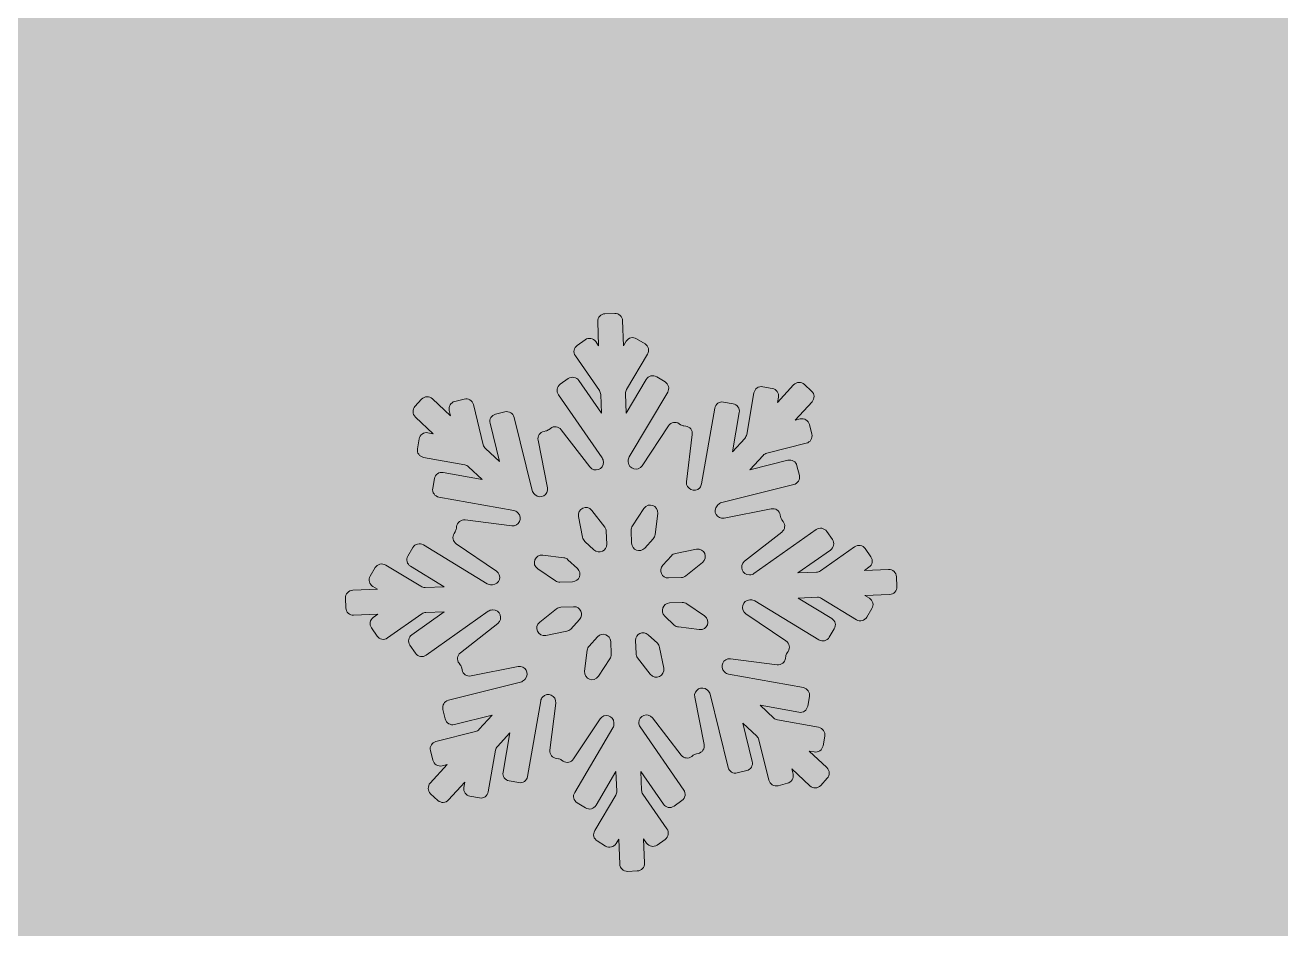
# Model space of a CAD drawing. Header units: millimetres. Extents: x 40 to 178, y -117 to -19.
# Drawn here: x 132.7 to 145, y -54.45 to -45.59 of the extents above; entities that cross this region are included whole.
import ezdxf

# ---------------------------------------------------------------- set-up
doc = ezdxf.new("R2010")
doc.units = ezdxf.units.MM
doc.header["$MEASUREMENT"] = 0
doc.layers.add('engraving', color=7, linetype='Continuous')
doc.layers.add('Layer 1', color=7, linetype='Continuous')

msp = doc.modelspace()

# ---------------------------------------------------------------- hatches: boundary and pattern name
at = {"layer": 'Layer 1'}
h = msp.add_hatch(color=2, dxfattribs=at)
h.dxf.hatch_style = 2
edge = h.paths.add_edge_path()
edge.add_spline(control_points=[(176.295, -54.742), (174.611, -49.888), (172.008, -45.798), (168.485, -42.469), (164.962, -39.142), (160.655, -36.597), (155.566, -34.835), (152.745, -33.859), (149.792, -33.154), (146.708, -32.719), (145.947, -31.249), (144.465, -30.207), (142.735, -30.075), (144.24, -28.96), (145.22, -27.176), (145.22, -25.16), (145.22, -21.779), (142.479, -19.039), (139.099, -19.039), (135.719, -19.039), (132.978, -21.779), (132.978, -25.16), (132.978, -27.176), (133.958, -28.96), (135.463, -30.075), (133.947, -30.191), (132.623, -31.005), (131.805, -32.192), (131.805, -32.192), (114.341, -32.192), (114.341, -32.192), (114.341, -32.192), (114.341, -117.341), (114.341, -117.341), (114.341, -117.341), (139.006, -117.341), (139.006, -117.341), (139.006, -117.341), (139.006, -99.49), (139.006, -99.49), (143.625, -100.194), (148.088, -99.98), (152.395, -98.844), (156.7, -97.709), (160.595, -95.869), (164.08, -93.324), (167.563, -90.78), (170.481, -87.609), (172.83, -83.81), (175.179, -80.013), (176.706, -75.806), (177.411, -71.185), (178.351, -65.077), (177.978, -59.598), (176.295, -54.742)], knot_values=[0, 0, 0, 0, 1, 1, 1, 2, 2, 2, 3, 3, 3, 4, 4, 4, 5, 5, 5, 6, 6, 6, 7, 7, 7, 8, 8, 8, 9, 9, 9, 10, 10, 10, 11, 11, 11, 12, 12, 12, 13, 13, 13, 14, 14, 14, 15, 15, 15, 16, 16, 16, 17, 17, 17, 18, 18, 18, 18], degree=3, periodic=1)
edge = h.paths.add_edge_path()
edge.add_spline(control_points=[(135.292, -25.16), (135.292, -23.06), (137, -21.352), (139.099, -21.352), (141.198, -21.352), (142.906, -23.06), (142.906, -25.16), (142.906, -27.259), (141.198, -28.967), (139.099, -28.967), (137, -28.967), (135.292, -27.259), (135.292, -25.16)], knot_values=[0, 0, 0, 0, 1, 1, 1, 2, 2, 2, 3, 3, 3, 4, 4, 4, 4], degree=3, periodic=1)
edge = h.paths.add_edge_path()
edge.add_spline(control_points=[(150.398, -71.83), (148.831, -73.436), (146.913, -74.238), (144.644, -74.238), (144.644, -74.238), (139.006, -74.238), (139.006, -74.238), (139.006, -74.238), (139.006, -57.913), (139.006, -57.913), (139.006, -57.913), (144.644, -57.913), (144.644, -57.913), (146.913, -57.913), (148.831, -58.697), (150.398, -60.262), (151.963, -61.829), (152.746, -63.747), (152.746, -66.017), (152.746, -68.289), (151.963, -70.227), (150.398, -71.83)], knot_values=[0, 0, 0, 0, 1, 1, 1, 2, 2, 2, 3, 3, 3, 4, 4, 4, 5, 5, 5, 6, 6, 6, 7, 7, 7, 7], degree=3, periodic=1)

# ---------------------------------------------------------------- linework, layer by layer
at = {"layer": 'engraving', "lineweight": 0}
for points, knots in [([(141.234, -50.997), (141.232, -50.956), (141.198, -50.924), (141.157, -50.926), (141.157, -50.926), (140.921, -50.935), (140.921, -50.935), (140.921, -50.935), (140.965, -50.904), (140.965, -50.904), (140.998, -50.881), (141.006, -50.835), (140.983, -50.801), (140.983, -50.801), (140.928, -50.722), (140.928, -50.722), (140.905, -50.688), (140.858, -50.68), (140.824, -50.704), (140.824, -50.704), (140.49, -50.94), (140.49, -50.94), (140.478, -50.948), (140.464, -50.953), (140.45, -50.953), (140.45, -50.953), (140.269, -50.96), (140.269, -50.96), (140.269, -50.96), (140.588, -50.736), (140.588, -50.736), (140.621, -50.712), (140.629, -50.666), (140.606, -50.633), (140.606, -50.633), (140.551, -50.553), (140.551, -50.553), (140.527, -50.52), (140.481, -50.511), (140.447, -50.535), (140.447, -50.535), (139.838, -50.965), (139.838, -50.965), (139.827, -50.973), (139.813, -50.978), (139.798, -50.979), (139.798, -50.979), (139.795, -50.979), (139.795, -50.979), (139.723, -50.982), (139.69, -50.891), (139.746, -50.846), (139.746, -50.846), (140.111, -50.559), (140.111, -50.559), (140.143, -50.534), (140.149, -50.488), (140.124, -50.455), (140.124, -50.455), (140.112, -50.44), (140.112, -50.44), (140.106, -50.431), (140.101, -50.42), (140.098, -50.409), (140.098, -50.409), (140.095, -50.391), (140.095, -50.391), (140.087, -50.35), (140.048, -50.324), (140.008, -50.332), (140.008, -50.332), (139.547, -50.424), (139.547, -50.424), (139.476, -50.438), (139.429, -50.354), (139.477, -50.301), (139.477, -50.301), (139.485, -50.293), (139.485, -50.293), (139.495, -50.282), (139.508, -50.275), (139.522, -50.271), (139.522, -50.271), (140.229, -50.094), (140.229, -50.094), (140.268, -50.084), (140.292, -50.044), (140.283, -50.004), (140.283, -50.004), (140.259, -49.91), (140.259, -49.91), (140.25, -49.87), (140.209, -49.846), (140.169, -49.856), (140.169, -49.856), (139.799, -49.949), (139.799, -49.949), (139.799, -49.949), (139.927, -49.809), (139.927, -49.809), (139.937, -49.798), (139.949, -49.791), (139.963, -49.787), (139.963, -49.787), (140.351, -49.69), (140.351, -49.69), (140.39, -49.68), (140.415, -49.64), (140.405, -49.6), (140.405, -49.6), (140.381, -49.506), (140.381, -49.506), (140.372, -49.466), (140.331, -49.442), (140.292, -49.452), (140.292, -49.452), (140.241, -49.465), (140.241, -49.465), (140.241, -49.465), (140.407, -49.283), (140.407, -49.283), (140.434, -49.253), (140.433, -49.206), (140.403, -49.179), (140.403, -49.179), (140.333, -49.113), (140.333, -49.113), (140.302, -49.085), (140.255, -49.087), (140.227, -49.117), (140.227, -49.117), (140.069, -49.291), (140.069, -49.291), (140.069, -49.291), (140.078, -49.239), (140.078, -49.239), (140.085, -49.199), (140.058, -49.16), (140.018, -49.153), (140.018, -49.153), (139.924, -49.136), (139.924, -49.136), (139.883, -49.129), (139.845, -49.156), (139.838, -49.196), (139.838, -49.196), (139.767, -49.604), (139.767, -49.604), (139.764, -49.618), (139.758, -49.631), (139.748, -49.642), (139.748, -49.642), (139.627, -49.775), (139.627, -49.775), (139.627, -49.775), (139.694, -49.389), (139.694, -49.389), (139.701, -49.349), (139.674, -49.311), (139.634, -49.304), (139.634, -49.304), (139.54, -49.287), (139.54, -49.287), (139.5, -49.279), (139.461, -49.306), (139.454, -49.347), (139.454, -49.347), (139.325, -50.088), (139.325, -50.088), (139.322, -50.102), (139.316, -50.115), (139.307, -50.126), (139.307, -50.126), (139.307, -50.126), (139.307, -50.126), (139.258, -50.179), (139.169, -50.138), (139.178, -50.067), (139.178, -50.067), (139.234, -49.605), (139.234, -49.605), (139.239, -49.564), (139.211, -49.527), (139.17, -49.522), (139.17, -49.522), (139.152, -49.52), (139.152, -49.52), (139.141, -49.519), (139.13, -49.514), (139.12, -49.508), (139.12, -49.508), (139.105, -49.498), (139.105, -49.498), (139.071, -49.475), (139.025, -49.484), (139.002, -49.518), (139.002, -49.518), (138.743, -49.91), (138.743, -49.91), (138.703, -49.97), (138.61, -49.944), (138.607, -49.872), (138.607, -49.872), (138.607, -49.864), (138.607, -49.864), (138.606, -49.85), (138.61, -49.836), (138.617, -49.823), (138.617, -49.823), (138.993, -49.19), (138.993, -49.19), (139.013, -49.155), (139.002, -49.11), (138.967, -49.089), (138.967, -49.089), (138.886, -49.039), (138.886, -49.039), (138.85, -49.018), (138.804, -49.029), (138.783, -49.065), (138.783, -49.065), (138.588, -49.394), (138.588, -49.394), (138.588, -49.394), (138.58, -49.205), (138.58, -49.205), (138.58, -49.19), (138.583, -49.176), (138.591, -49.164), (138.591, -49.164), (138.796, -48.817), (138.796, -48.817), (138.817, -48.782), (138.806, -48.737), (138.771, -48.715), (138.771, -48.715), (138.689, -48.666), (138.689, -48.666), (138.654, -48.644), (138.608, -48.655), (138.587, -48.691), (138.587, -48.691), (138.561, -48.735), (138.561, -48.735), (138.561, -48.735), (138.551, -48.489), (138.551, -48.489), (138.55, -48.448), (138.515, -48.416), (138.474, -48.418), (138.474, -48.418), (138.379, -48.421), (138.379, -48.421), (138.338, -48.423), (138.306, -48.457), (138.308, -48.498), (138.308, -48.498), (138.317, -48.736), (138.317, -48.736), (138.317, -48.736), (138.289, -48.694), (138.289, -48.694), (138.265, -48.66), (138.219, -48.652), (138.185, -48.676), (138.185, -48.676), (138.107, -48.731), (138.107, -48.731), (138.074, -48.754), (138.065, -48.8), (138.089, -48.833), (138.089, -48.833), (138.324, -49.174), (138.324, -49.174), (138.332, -49.185), (138.336, -49.199), (138.337, -49.213), (138.337, -49.213), (138.344, -49.395), (138.344, -49.395), (138.344, -49.395), (138.123, -49.075), (138.123, -49.075), (138.1, -49.041), (138.053, -49.033), (138.019, -49.057), (138.019, -49.057), (137.941, -49.112), (137.941, -49.112), (137.908, -49.135), (137.9, -49.181), (137.923, -49.215), (137.923, -49.215), (138.35, -49.833), (138.35, -49.833), (138.358, -49.845), (138.363, -49.858), (138.364, -49.872), (138.364, -49.872), (138.364, -49.874), (138.364, -49.874), (138.366, -49.946), (138.275, -49.979), (138.231, -49.922), (138.231, -49.922), (137.95, -49.557), (137.95, -49.557), (137.924, -49.524), (137.877, -49.518), (137.845, -49.544), (137.845, -49.544), (137.831, -49.555), (137.831, -49.555), (137.822, -49.562), (137.811, -49.567), (137.8, -49.569), (137.8, -49.569), (137.782, -49.573), (137.782, -49.573), (137.742, -49.581), (137.716, -49.619), (137.724, -49.66), (137.724, -49.66), (137.816, -50.125), (137.816, -50.125), (137.83, -50.195), (137.745, -50.243), (137.692, -50.193), (137.692, -50.193), (137.688, -50.189), (137.688, -50.189), (137.677, -50.179), (137.67, -50.167), (137.667, -50.153), (137.667, -50.153), (137.489, -49.436), (137.489, -49.436), (137.479, -49.396), (137.439, -49.372), (137.399, -49.382), (137.399, -49.382), (137.307, -49.405), (137.307, -49.405), (137.267, -49.415), (137.243, -49.455), (137.253, -49.494), (137.253, -49.494), (137.346, -49.869), (137.346, -49.869), (137.346, -49.869), (137.208, -49.741), (137.208, -49.741), (137.198, -49.731), (137.191, -49.718), (137.187, -49.704), (137.187, -49.704), (137.09, -49.311), (137.09, -49.311), (137.08, -49.271), (137.04, -49.247), (137, -49.257), (137, -49.257), (136.907, -49.28), (136.907, -49.28), (136.868, -49.29), (136.844, -49.33), (136.854, -49.37), (136.854, -49.37), (136.866, -49.421), (136.866, -49.421), (136.866, -49.421), (136.688, -49.254), (136.688, -49.254), (136.658, -49.226), (136.61, -49.228), (136.583, -49.258), (136.583, -49.258), (136.518, -49.329), (136.518, -49.329), (136.491, -49.359), (136.492, -49.406), (136.522, -49.433), (136.522, -49.433), (136.696, -49.596), (136.696, -49.596), (136.696, -49.596), (136.645, -49.587), (136.645, -49.587), (136.605, -49.58), (136.566, -49.607), (136.559, -49.647), (136.559, -49.647), (136.542, -49.743), (136.542, -49.743), (136.535, -49.783), (136.562, -49.821), (136.602, -49.828), (136.602, -49.828), (137.005, -49.901), (137.005, -49.901), (137.019, -49.904), (137.032, -49.91), (137.042, -49.92), (137.042, -49.92), (137.176, -50.045), (137.176, -50.045), (137.176, -50.045), (136.795, -49.976), (136.795, -49.976), (136.754, -49.968), (136.716, -49.995), (136.709, -50.036), (136.709, -50.036), (136.692, -50.131), (136.692, -50.131), (136.685, -50.171), (136.712, -50.21), (136.752, -50.217), (136.752, -50.217), (137.485, -50.349), (137.485, -50.349), (137.499, -50.352), (137.512, -50.359), (137.522, -50.368), (137.522, -50.368), (137.525, -50.371), (137.525, -50.371), (137.578, -50.421), (137.537, -50.508), (137.465, -50.499), (137.465, -50.499), (137.009, -50.441), (137.009, -50.441), (136.968, -50.436), (136.931, -50.465), (136.926, -50.506), (136.926, -50.506), (136.924, -50.524), (136.924, -50.524), (136.922, -50.536), (136.918, -50.547), (136.912, -50.556), (136.912, -50.556), (136.902, -50.572), (136.902, -50.572), (136.879, -50.606), (136.888, -50.652), (136.922, -50.674), (136.922, -50.674), (137.315, -50.941), (137.315, -50.941), (137.374, -50.981), (137.348, -51.074), (137.276, -51.076), (137.276, -51.076), (137.267, -51.077), (137.267, -51.077), (137.252, -51.077), (137.238, -51.074), (137.226, -51.066), (137.226, -51.066), (136.6, -50.685), (136.6, -50.685), (136.565, -50.664), (136.519, -50.675), (136.498, -50.711), (136.498, -50.711), (136.449, -50.794), (136.449, -50.794), (136.428, -50.828), (136.44, -50.874), (136.474, -50.895), (136.474, -50.895), (136.803, -51.095), (136.803, -51.095), (136.803, -51.095), (136.616, -51.102), (136.616, -51.102), (136.601, -51.103), (136.587, -51.099), (136.574, -51.091), (136.574, -51.091), (136.232, -50.883), (136.232, -50.883), (136.196, -50.861), (136.15, -50.873), (136.129, -50.908), (136.129, -50.908), (136.08, -50.991), (136.08, -50.991), (136.059, -51.026), (136.071, -51.071), (136.105, -51.092), (136.105, -51.092), (136.151, -51.12), (136.151, -51.12), (136.151, -51.12), (135.908, -51.129), (135.908, -51.129), (135.867, -51.131), (135.835, -51.166), (135.836, -51.207), (135.836, -51.207), (135.84, -51.303), (135.84, -51.303), (135.842, -51.344), (135.876, -51.376), (135.917, -51.375), (135.917, -51.375), (136.153, -51.365), (136.153, -51.365), (136.153, -51.365), (136.109, -51.396), (136.109, -51.396), (136.076, -51.42), (136.068, -51.466), (136.091, -51.499), (136.091, -51.499), (136.146, -51.578), (136.146, -51.578), (136.17, -51.612), (136.216, -51.621), (136.25, -51.597), (136.25, -51.597), (136.584, -51.361), (136.584, -51.361), (136.596, -51.352), (136.61, -51.348), (136.624, -51.347), (136.624, -51.347), (136.805, -51.34), (136.805, -51.34), (136.805, -51.34), (136.487, -51.565), (136.487, -51.565), (136.453, -51.588), (136.445, -51.634), (136.468, -51.667), (136.468, -51.667), (136.523, -51.747), (136.523, -51.747), (136.547, -51.781), (136.593, -51.789), (136.627, -51.765), (136.627, -51.765), (137.236, -51.335), (137.236, -51.335), (137.248, -51.327), (137.261, -51.322), (137.276, -51.322), (137.276, -51.322), (137.279, -51.322), (137.279, -51.322), (137.351, -51.319), (137.384, -51.41), (137.328, -51.454), (137.328, -51.454), (136.963, -51.742), (136.963, -51.742), (136.931, -51.767), (136.925, -51.813), (136.95, -51.845), (136.95, -51.845), (136.962, -51.86), (136.962, -51.86), (136.969, -51.869), (136.973, -51.88), (136.976, -51.891), (136.976, -51.891), (136.979, -51.91), (136.979, -51.91), (136.987, -51.95), (137.026, -51.976), (137.067, -51.968), (137.067, -51.968), (137.528, -51.876), (137.528, -51.876), (137.598, -51.862), (137.645, -51.946), (137.597, -51.999), (137.597, -51.999), (137.589, -52.007), (137.589, -52.007), (137.579, -52.018), (137.567, -52.026), (137.553, -52.029), (137.553, -52.029), (136.845, -52.207), (136.845, -52.207), (136.806, -52.217), (136.782, -52.257), (136.792, -52.296), (136.792, -52.296), (136.815, -52.39), (136.815, -52.39), (136.825, -52.43), (136.865, -52.455), (136.905, -52.445), (136.905, -52.445), (137.275, -52.352), (137.275, -52.352), (137.275, -52.352), (137.147, -52.491), (137.147, -52.491), (137.138, -52.502), (137.125, -52.51), (137.111, -52.513), (137.111, -52.513), (136.723, -52.611), (136.723, -52.611), (136.684, -52.621), (136.66, -52.661), (136.669, -52.7), (136.669, -52.7), (136.693, -52.794), (136.693, -52.794), (136.702, -52.834), (136.743, -52.858), (136.783, -52.849), (136.783, -52.849), (136.833, -52.836), (136.833, -52.836), (136.833, -52.836), (136.667, -53.018), (136.667, -53.018), (136.64, -53.048), (136.642, -53.094), (136.671, -53.122), (136.671, -53.122), (136.742, -53.188), (136.742, -53.188), (136.772, -53.216), (136.819, -53.214), (136.847, -53.183), (136.847, -53.183), (137.006, -53.009), (137.006, -53.009), (137.006, -53.009), (136.997, -53.062), (136.997, -53.062), (136.99, -53.102), (137.016, -53.14), (137.056, -53.147), (137.056, -53.147), (137.15, -53.164), (137.15, -53.164), (137.191, -53.172), (137.229, -53.144), (137.236, -53.104), (137.236, -53.104), (137.307, -52.696), (137.307, -52.696), (137.31, -52.682), (137.316, -52.669), (137.326, -52.659), (137.326, -52.659), (137.447, -52.525), (137.447, -52.525), (137.447, -52.525), (137.38, -52.911), (137.38, -52.911), (137.373, -52.951), (137.4, -52.99), (137.44, -52.997), (137.44, -52.997), (137.534, -53.014), (137.534, -53.014), (137.574, -53.021), (137.613, -52.994), (137.62, -52.954), (137.62, -52.954), (137.749, -52.212), (137.749, -52.212), (137.752, -52.198), (137.758, -52.185), (137.768, -52.175), (137.768, -52.175), (137.768, -52.175), (137.768, -52.175), (137.816, -52.121), (137.905, -52.162), (137.896, -52.234), (137.896, -52.234), (137.84, -52.696), (137.84, -52.696), (137.835, -52.736), (137.864, -52.773), (137.904, -52.778), (137.904, -52.778), (137.922, -52.78), (137.922, -52.78), (137.933, -52.782), (137.944, -52.786), (137.954, -52.793), (137.954, -52.793), (137.969, -52.803), (137.969, -52.803), (138.003, -52.826), (138.049, -52.817), (138.072, -52.782), (138.072, -52.782), (138.331, -52.39), (138.331, -52.39), (138.371, -52.33), (138.464, -52.356), (138.467, -52.428), (138.467, -52.428), (138.467, -52.437), (138.467, -52.437), (138.468, -52.451), (138.464, -52.465), (138.457, -52.477), (138.457, -52.477), (138.082, -53.11), (138.082, -53.11), (138.061, -53.145), (138.072, -53.19), (138.107, -53.211), (138.107, -53.211), (138.189, -53.261), (138.189, -53.261), (138.224, -53.283), (138.27, -53.271), (138.291, -53.236), (138.291, -53.236), (138.486, -52.906), (138.486, -52.906), (138.486, -52.906), (138.494, -53.096), (138.494, -53.096), (138.495, -53.11), (138.491, -53.124), (138.484, -53.137), (138.484, -53.137), (138.278, -53.484), (138.278, -53.484), (138.257, -53.519), (138.268, -53.564), (138.303, -53.585), (138.303, -53.585), (138.385, -53.635), (138.385, -53.635), (138.42, -53.656), (138.466, -53.645), (138.487, -53.609), (138.487, -53.609), (138.513, -53.566), (138.513, -53.566), (138.513, -53.566), (138.523, -53.812), (138.523, -53.812), (138.525, -53.852), (138.559, -53.884), (138.6, -53.883), (138.6, -53.883), (138.695, -53.879), (138.695, -53.879), (138.736, -53.877), (138.768, -53.843), (138.766, -53.802), (138.766, -53.802), (138.757, -53.565), (138.757, -53.565), (138.757, -53.565), (138.786, -53.606), (138.786, -53.606), (138.809, -53.64), (138.856, -53.649), (138.889, -53.625), (138.889, -53.625), (138.967, -53.57), (138.967, -53.57), (139.001, -53.546), (139.009, -53.5), (138.986, -53.467), (138.986, -53.467), (138.75, -53.127), (138.75, -53.127), (138.742, -53.115), (138.738, -53.102), (138.737, -53.087), (138.737, -53.087), (138.73, -52.905), (138.73, -52.905), (138.73, -52.905), (138.951, -53.225), (138.951, -53.225), (138.975, -53.259), (139.021, -53.268), (139.055, -53.244), (139.055, -53.244), (139.133, -53.189), (139.133, -53.189), (139.166, -53.165), (139.174, -53.119), (139.151, -53.086), (139.151, -53.086), (138.724, -52.467), (138.724, -52.467), (138.716, -52.456), (138.711, -52.442), (138.711, -52.428), (138.711, -52.428), (138.711, -52.427), (138.711, -52.427), (138.708, -52.355), (138.799, -52.322), (138.843, -52.379), (138.843, -52.379), (139.125, -52.744), (139.125, -52.744), (139.15, -52.777), (139.197, -52.782), (139.229, -52.757), (139.229, -52.757), (139.243, -52.746), (139.243, -52.746), (139.252, -52.739), (139.263, -52.734), (139.274, -52.731), (139.274, -52.731), (139.292, -52.728), (139.292, -52.728), (139.332, -52.72), (139.358, -52.681), (139.35, -52.641), (139.35, -52.641), (139.258, -52.176), (139.258, -52.176), (139.244, -52.105), (139.329, -52.058), (139.382, -52.107), (139.382, -52.107), (139.386, -52.111), (139.386, -52.111), (139.397, -52.121), (139.404, -52.134), (139.408, -52.148), (139.408, -52.148), (139.585, -52.865), (139.585, -52.865), (139.595, -52.905), (139.635, -52.929), (139.675, -52.919), (139.675, -52.919), (139.767, -52.896), (139.767, -52.896), (139.807, -52.886), (139.831, -52.846), (139.821, -52.806), (139.821, -52.806), (139.729, -52.431), (139.729, -52.431), (139.729, -52.431), (139.866, -52.56), (139.866, -52.56), (139.876, -52.569), (139.884, -52.582), (139.887, -52.596), (139.887, -52.596), (139.984, -52.989), (139.984, -52.989), (139.994, -53.029), (140.035, -53.054), (140.074, -53.044), (140.074, -53.044), (140.167, -53.02), (140.167, -53.02), (140.206, -53.01), (140.231, -52.97), (140.221, -52.931), (140.221, -52.931), (140.208, -52.88), (140.208, -52.88), (140.208, -52.88), (140.386, -53.046), (140.386, -53.046), (140.416, -53.074), (140.464, -53.073), (140.492, -53.042), (140.492, -53.042), (140.556, -52.971), (140.556, -52.971), (140.584, -52.941), (140.582, -52.895), (140.552, -52.867), (140.552, -52.867), (140.378, -52.704), (140.378, -52.704), (140.378, -52.704), (140.429, -52.713), (140.429, -52.713), (140.469, -52.721), (140.508, -52.694), (140.515, -52.653), (140.515, -52.653), (140.532, -52.558), (140.532, -52.558), (140.539, -52.518), (140.512, -52.479), (140.472, -52.472), (140.472, -52.472), (140.069, -52.399), (140.069, -52.399), (140.055, -52.397), (140.042, -52.39), (140.032, -52.381), (140.032, -52.381), (139.898, -52.256), (139.898, -52.256), (139.898, -52.256), (140.279, -52.325), (140.279, -52.325), (140.32, -52.332), (140.358, -52.305), (140.365, -52.264), (140.365, -52.264), (140.382, -52.169), (140.382, -52.169), (140.389, -52.129), (140.362, -52.091), (140.322, -52.083), (140.322, -52.083), (139.59, -51.951), (139.59, -51.951), (139.576, -51.948), (139.563, -51.942), (139.552, -51.932), (139.552, -51.932), (139.549, -51.929), (139.549, -51.929), (139.496, -51.88), (139.537, -51.792), (139.609, -51.801), (139.609, -51.801), (140.065, -51.859), (140.065, -51.859), (140.106, -51.864), (140.143, -51.835), (140.148, -51.795), (140.148, -51.795), (140.15, -51.776), (140.15, -51.776), (140.152, -51.765), (140.156, -51.754), (140.162, -51.744), (140.162, -51.744), (140.173, -51.728), (140.173, -51.728), (140.195, -51.694), (140.186, -51.649), (140.152, -51.626), (140.152, -51.626), (139.759, -51.36), (139.759, -51.36), (139.7, -51.319), (139.726, -51.227), (139.798, -51.224), (139.798, -51.224), (139.807, -51.224), (139.807, -51.224), (139.822, -51.223), (139.836, -51.227), (139.848, -51.234), (139.848, -51.234), (140.474, -51.615), (140.474, -51.615), (140.509, -51.637), (140.555, -51.625), (140.576, -51.59), (140.576, -51.59), (140.625, -51.507), (140.625, -51.507), (140.646, -51.472), (140.635, -51.427), (140.6, -51.406), (140.6, -51.406), (140.271, -51.206), (140.271, -51.206), (140.271, -51.206), (140.459, -51.198), (140.459, -51.198), (140.473, -51.198), (140.488, -51.202), (140.5, -51.209), (140.5, -51.209), (140.842, -51.418), (140.842, -51.418), (140.878, -51.439), (140.924, -51.428), (140.945, -51.392), (140.945, -51.392), (140.994, -51.309), (140.994, -51.309), (141.015, -51.275), (141.003, -51.229), (140.969, -51.208), (140.969, -51.208), (140.923, -51.18), (140.923, -51.18), (140.923, -51.18), (141.167, -51.171), (141.167, -51.171), (141.208, -51.169), (141.239, -51.135), (141.238, -51.094), (141.238, -51.094), (141.234, -50.997), (141.234, -50.997)], [0, 0, 0, 0, 1, 1, 1, 2, 2, 2, 3, 3, 3, 4, 4, 4, 5, 5, 5, 6, 6, 6, 7, 7, 7, 8, 8, 8, 9, 9, 9, 10, 10, 10, 11, 11, 11, 12, 12, 12, 13, 13, 13, 14, 14, 14, 15, 15, 15, 16, 16, 16, 17, 17, 17, 18, 18, 18, 19, 19, 19, 20, 20, 20, 21, 21, 21, 22, 22, 22, 23, 23, 23, 24, 24, 24, 25, 25, 25, 26, 26, 26, 27, 27, 27, 28, 28, 28, 29, 29, 29, 30, 30, 30, 31, 31, 31, 32, 32, 32, 33, 33, 33, 34, 34, 34, 35, 35, 35, 36, 36, 36, 37, 37, 37, 38, 38, 38, 39, 39, 39, 40, 40, 40, 41, 41, 41, 42, 42, 42, 43, 43, 43, 44, 44, 44, 45, 45, 45, 46, 46, 46, 47, 47, 47, 48, 48, 48, 49, 49, 49, 50, 50, 50, 51, 51, 51, 52, 52, 52, 53, 53, 53, 54, 54, 54, 55, 55, 55, 56, 56, 56, 57, 57, 57, 58, 58, 58, 59, 59, 59, 60, 60, 60, 61, 61, 61, 62, 62, 62, 63, 63, 63, 64, 64, 64, 65, 65, 65, 66, 66, 66, 67, 67, 67, 68, 68, 68, 69, 69, 69, 70, 70, 70, 71, 71, 71, 72, 72, 72, 73, 73, 73, 74, 74, 74, 75, 75, 75, 76, 76, 76, 77, 77, 77, 78, 78, 78, 79, 79, 79, 80, 80, 80, 81, 81, 81, 82, 82, 82, 83, 83, 83, 84, 84, 84, 85, 85, 85, 86, 86, 86, 87, 87, 87, 88, 88, 88, 89, 89, 89, 90, 90, 90, 91, 91, 91, 92, 92, 92, 93, 93, 93, 94, 94, 94, 95, 95, 95, 96, 96, 96, 97, 97, 97, 98, 98, 98, 99, 99, 99, 100, 100, 100, 101, 101, 101, 102, 102, 102, 103, 103, 103, 104, 104, 104, 105, 105, 105, 106, 106, 106, 107, 107, 107, 108, 108, 108, 109, 109, 109, 110, 110, 110, 111, 111, 111, 112, 112, 112, 113, 113, 113, 114, 114, 114, 115, 115, 115, 116, 116, 116, 117, 117, 117, 118, 118, 118, 119, 119, 119, 120, 120, 120, 121, 121, 121, 122, 122, 122, 123, 123, 123, 124, 124, 124, 125, 125, 125, 126, 126, 126, 127, 127, 127, 128, 128, 128, 129, 129, 129, 130, 130, 130, 131, 131, 131, 132, 132, 132, 133, 133, 133, 134, 134, 134, 135, 135, 135, 136, 136, 136, 137, 137, 137, 138, 138, 138, 139, 139, 139, 140, 140, 140, 141, 141, 141, 142, 142, 142, 143, 143, 143, 144, 144, 144, 145, 145, 145, 146, 146, 146, 147, 147, 147, 148, 148, 148, 149, 149, 149, 150, 150, 150, 151, 151, 151, 152, 152, 152, 153, 153, 153, 154, 154, 154, 155, 155, 155, 156, 156, 156, 157, 157, 157, 158, 158, 158, 159, 159, 159, 160, 160, 160, 161, 161, 161, 162, 162, 162, 163, 163, 163, 164, 164, 164, 165, 165, 165, 166, 166, 166, 167, 167, 167, 168, 168, 168, 169, 169, 169, 170, 170, 170, 171, 171, 171, 172, 172, 172, 173, 173, 173, 174, 174, 174, 175, 175, 175, 176, 176, 176, 177, 177, 177, 178, 178, 178, 179, 179, 179, 180, 180, 180, 181, 181, 181, 182, 182, 182, 183, 183, 183, 184, 184, 184, 185, 185, 185, 186, 186, 186, 187, 187, 187, 188, 188, 188, 189, 189, 189, 190, 190, 190, 191, 191, 191, 192, 192, 192, 193, 193, 193, 194, 194, 194, 195, 195, 195, 196, 196, 196, 197, 197, 197, 198, 198, 198, 199, 199, 199, 200, 200, 200, 201, 201, 201, 202, 202, 202, 203, 203, 203, 204, 204, 204, 205, 205, 205, 206, 206, 206, 207, 207, 207, 208, 208, 208, 209, 209, 209, 210, 210, 210, 211, 211, 211, 212, 212, 212, 213, 213, 213, 214, 214, 214, 215, 215, 215, 216, 216, 216, 217, 217, 217, 218, 218, 218, 219, 219, 219, 220, 220, 220, 221, 221, 221, 222, 222, 222, 223, 223, 223, 224, 224, 224, 225, 225, 225, 226, 226, 226, 227, 227, 227, 228, 228, 228, 229, 229, 229, 230, 230, 230, 231, 231, 231, 232, 232, 232, 233, 233, 233, 234, 234, 234, 235, 235, 235, 236, 236, 236, 237, 237, 237, 238, 238, 238, 239, 239, 239, 240, 240, 240, 241, 241, 241, 242, 242, 242, 243, 243, 243, 244, 244, 244, 245, 245, 245, 246, 246, 246, 247, 247, 247, 248, 248, 248, 249, 249, 249, 250, 250, 250, 251, 251, 251, 252, 252, 252, 253, 253, 253, 254, 254, 254, 255, 255, 255, 256, 256, 256, 257, 257, 257, 258, 258, 258, 259, 259, 259, 260, 260, 260, 261, 261, 261, 262, 262, 262, 263, 263, 263, 264, 264, 264, 265, 265, 265, 266, 266, 266, 267, 267, 267, 268, 268, 268, 269, 269, 269, 270, 270, 270, 271, 271, 271, 272, 272, 272, 273, 273, 273, 274, 274, 274, 275, 275, 275, 276, 276, 276, 277, 277, 277, 278, 278, 278, 279, 279, 279, 280, 280, 280, 281, 281, 281, 282, 282, 282, 283, 283, 283, 284, 284, 284, 285, 285, 285, 286, 286, 286, 287, 287, 287, 288, 288, 288, 289, 289, 289, 290, 290, 290, 291, 291, 291, 292, 292, 292, 293, 293, 293, 294, 294, 294, 295, 295, 295, 296, 296, 296, 297, 297, 297, 298, 298, 298, 299, 299, 299, 300, 300, 300, 301, 301, 301, 302, 302, 302, 303, 303, 303, 304, 304, 304, 305, 305, 305, 306, 306, 306, 307, 307, 307, 308, 308, 308, 309, 309, 309, 310, 310, 310, 311, 311, 311, 312, 312, 312, 313, 313, 313, 314, 314, 314, 315, 315, 315, 316, 316, 316, 317, 317, 317, 318, 318, 318, 319, 319, 319, 320, 320, 320, 321, 321, 321, 322, 322, 322, 323, 323, 323, 324, 324, 324, 325, 325, 325, 326, 326, 326, 327, 327, 327, 328, 328, 328, 329, 329, 329, 330, 330, 330, 331, 331, 331, 332, 332, 332, 333, 333, 333, 334, 334, 334, 335, 335, 335, 336, 336, 336, 336]), ([(138.251, -50.348), (138.251, -50.348), (138.376, -50.51), (138.376, -50.51), (138.385, -50.522), (138.39, -50.537), (138.391, -50.552), (138.391, -50.552), (138.396, -50.677), (138.396, -50.677), (138.399, -50.744), (138.32, -50.78), (138.271, -50.735), (138.271, -50.735), (138.182, -50.651), (138.182, -50.651), (138.171, -50.64), (138.163, -50.627), (138.16, -50.611), (138.16, -50.611), (138.12, -50.408), (138.12, -50.408), (138.105, -50.331), (138.204, -50.286), (138.251, -50.348)], [0, 0, 0, 0, 1, 1, 1, 2, 2, 2, 3, 3, 3, 4, 4, 4, 5, 5, 5, 6, 6, 6, 7, 7, 7, 8, 8, 8, 8]), ([(138.639, -50.669), (138.639, -50.669), (138.634, -50.543), (138.634, -50.543), (138.634, -50.528), (138.638, -50.512), (138.647, -50.499), (138.647, -50.499), (138.76, -50.328), (138.76, -50.328), (138.803, -50.263), (138.904, -50.3), (138.895, -50.378), (138.895, -50.378), (138.87, -50.584), (138.87, -50.584), (138.868, -50.599), (138.862, -50.613), (138.851, -50.625), (138.851, -50.625), (138.768, -50.716), (138.768, -50.716), (138.724, -50.765), (138.642, -50.735), (138.639, -50.669)], [0, 0, 0, 0, 1, 1, 1, 2, 2, 2, 3, 3, 3, 4, 4, 4, 5, 5, 5, 6, 6, 6, 7, 7, 7, 8, 8, 8, 8]), ([(137.894, -51.038), (137.894, -51.038), (137.72, -50.92), (137.72, -50.92), (137.655, -50.876), (137.693, -50.775), (137.771, -50.785), (137.771, -50.785), (137.975, -50.811), (137.975, -50.811), (137.991, -50.813), (138.005, -50.82), (138.016, -50.83), (138.016, -50.83), (138.11, -50.918), (138.11, -50.918), (138.158, -50.963), (138.128, -51.043), (138.062, -51.046), (138.062, -51.046), (137.938, -51.051), (137.938, -51.051), (137.923, -51.051), (137.907, -51.047), (137.894, -51.038)], [0, 0, 0, 0, 1, 1, 1, 2, 2, 2, 3, 3, 3, 4, 4, 4, 5, 5, 5, 6, 6, 6, 7, 7, 7, 8, 8, 8, 8]), ([(138.944, -50.885), (138.944, -50.885), (139.03, -50.792), (139.03, -50.792), (139.04, -50.78), (139.054, -50.772), (139.07, -50.769), (139.07, -50.769), (139.274, -50.728), (139.274, -50.728), (139.35, -50.713), (139.395, -50.811), (139.334, -50.859), (139.334, -50.859), (139.17, -50.989), (139.17, -50.989), (139.157, -50.998), (139.142, -51.004), (139.127, -51.005), (139.127, -51.005), (139.002, -51.009), (139.002, -51.009), (138.936, -51.012), (138.9, -50.934), (138.944, -50.885)], [0, 0, 0, 0, 1, 1, 1, 2, 2, 2, 3, 3, 3, 4, 4, 4, 5, 5, 5, 6, 6, 6, 7, 7, 7, 8, 8, 8, 8]), ([(138.13, -51.415), (138.13, -51.415), (138.044, -51.509), (138.044, -51.509), (138.034, -51.52), (138.02, -51.528), (138.004, -51.531), (138.004, -51.531), (137.801, -51.572), (137.801, -51.572), (137.724, -51.587), (137.679, -51.489), (137.74, -51.441), (137.74, -51.441), (137.904, -51.312), (137.904, -51.312), (137.917, -51.302), (137.932, -51.296), (137.947, -51.296), (137.947, -51.296), (138.072, -51.291), (138.072, -51.291), (138.138, -51.288), (138.174, -51.366), (138.13, -51.415)], [0, 0, 0, 0, 1, 1, 1, 2, 2, 2, 3, 3, 3, 4, 4, 4, 5, 5, 5, 6, 6, 6, 7, 7, 7, 8, 8, 8, 8]), ([(139.18, -51.262), (139.18, -51.262), (139.354, -51.38), (139.354, -51.38), (139.419, -51.424), (139.381, -51.525), (139.303, -51.515), (139.303, -51.515), (139.099, -51.489), (139.099, -51.489), (139.084, -51.487), (139.069, -51.481), (139.058, -51.47), (139.058, -51.47), (138.965, -51.383), (138.965, -51.383), (138.916, -51.338), (138.946, -51.257), (139.012, -51.254), (139.012, -51.254), (139.136, -51.25), (139.136, -51.25), (139.152, -51.249), (139.167, -51.254), (139.18, -51.262)], [0, 0, 0, 0, 1, 1, 1, 2, 2, 2, 3, 3, 3, 4, 4, 4, 5, 5, 5, 6, 6, 6, 7, 7, 7, 8, 8, 8, 8]), ([(138.435, -51.632), (138.435, -51.632), (138.44, -51.757), (138.44, -51.757), (138.44, -51.773), (138.436, -51.788), (138.428, -51.801), (138.428, -51.801), (138.315, -51.972), (138.315, -51.972), (138.271, -52.037), (138.17, -52), (138.179, -51.922), (138.179, -51.922), (138.204, -51.717), (138.204, -51.717), (138.206, -51.701), (138.213, -51.687), (138.223, -51.676), (138.223, -51.676), (138.306, -51.585), (138.306, -51.585), (138.351, -51.536), (138.432, -51.566), (138.435, -51.632)], [0, 0, 0, 0, 1, 1, 1, 2, 2, 2, 3, 3, 3, 4, 4, 4, 5, 5, 5, 6, 6, 6, 7, 7, 7, 8, 8, 8, 8]), ([(138.823, -51.952), (138.823, -51.952), (138.698, -51.791), (138.698, -51.791), (138.689, -51.778), (138.684, -51.764), (138.683, -51.748), (138.683, -51.748), (138.678, -51.623), (138.678, -51.623), (138.675, -51.557), (138.754, -51.521), (138.803, -51.566), (138.803, -51.566), (138.892, -51.649), (138.892, -51.649), (138.903, -51.66), (138.911, -51.674), (138.914, -51.689), (138.914, -51.689), (138.954, -51.893), (138.954, -51.893), (138.969, -51.969), (138.871, -52.014), (138.823, -51.952)], [0, 0, 0, 0, 1, 1, 1, 2, 2, 2, 3, 3, 3, 4, 4, 4, 5, 5, 5, 6, 6, 6, 7, 7, 7, 8, 8, 8, 8])]:
    msp.add_open_spline(points, degree=3, knots=knots, dxfattribs=at)
at = {"layer": 'Layer 1', "lineweight": 0}
msp.add_open_spline([(176.295, -54.742), (174.611, -49.888), (172.008, -45.798), (168.485, -42.469), (164.962, -39.142), (160.655, -36.597), (155.566, -34.835), (152.745, -33.859), (149.792, -33.154), (146.708, -32.719), (145.947, -31.249), (144.465, -30.207), (142.735, -30.075), (144.24, -28.96), (145.22, -27.176), (145.22, -25.16), (145.22, -21.779), (142.479, -19.039), (139.099, -19.039), (135.719, -19.039), (132.978, -21.779), (132.978, -25.16), (132.978, -27.176), (133.958, -28.96), (135.463, -30.075), (133.947, -30.191), (132.623, -31.005), (131.805, -32.192), (131.805, -32.192), (114.341, -32.192), (114.341, -32.192), (114.341, -32.192), (114.341, -117.341), (114.341, -117.341), (114.341, -117.341), (139.006, -117.341), (139.006, -117.341), (139.006, -117.341), (139.006, -99.49), (139.006, -99.49), (143.625, -100.194), (148.088, -99.98), (152.395, -98.844), (156.7, -97.709), (160.595, -95.869), (164.08, -93.324), (167.563, -90.78), (170.481, -87.609), (172.83, -83.81), (175.179, -80.013), (176.706, -75.806), (177.411, -71.185), (178.351, -65.077), (177.978, -59.598), (176.295, -54.742)], degree=3, knots=[0, 0, 0, 0, 1, 1, 1, 2, 2, 2, 3, 3, 3, 4, 4, 4, 5, 5, 5, 6, 6, 6, 7, 7, 7, 8, 8, 8, 9, 9, 9, 10, 10, 10, 11, 11, 11, 12, 12, 12, 13, 13, 13, 14, 14, 14, 15, 15, 15, 16, 16, 16, 17, 17, 17, 18, 18, 18, 18], dxfattribs=at)

doc.saveas('drawing.dxf')
